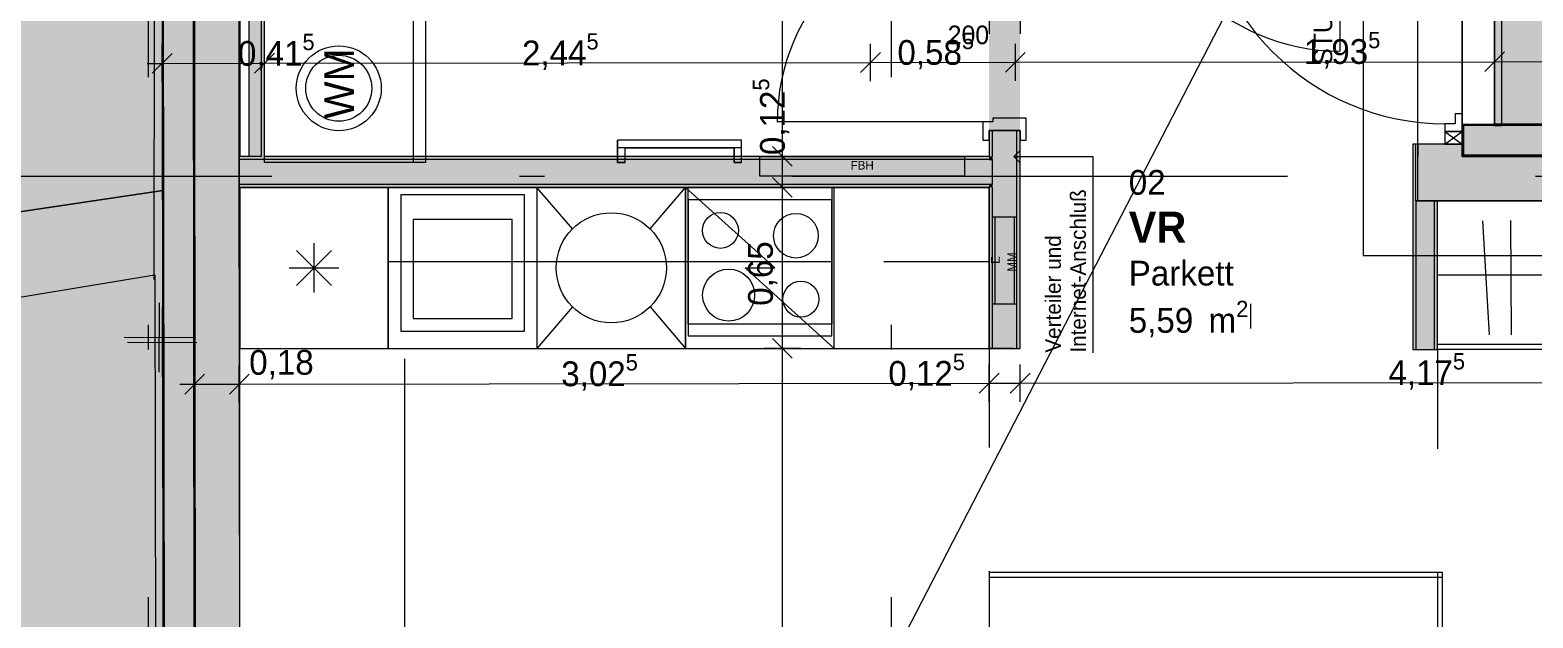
# Model space of a CAD drawing. Header units: metres. Extents: x -3.9 to 83, y -38 to 6.2.
# Drawn here: x -0.48 to 5.59, y -25.78 to -23.41 of the extents above; entities that cross this region are included whole.
import ezdxf

# ---------------------------------------------------------------- set-up
doc = ezdxf.new("R2010")
doc.units = ezdxf.units.M
doc.header["$MEASUREMENT"] = 0
for name, pattern in [('Achse', [0.004, 0.002, -0.001, 0, -0.001]), ('Punkt 1_1', [0.075, 0.025, -0.05]), ('Schnittlinie', [0.006, 0.003, -0.0015, 0, -0.0015]), ('Strichlinie eng', [0.002, 0.0015, -0.0005]), ('Untersicht', [0.001, 0.0005, -0.0005])]:
    doc.linetypes.add(name, pattern=pattern)
for name, color, linetype in [('0._EG PP_2_000 Achsraster', 7, 'Continuous'), ('0._EG PP_2_110 Wand Aussen', 7, 'Continuous'), ('0._EG PP_2_130 Wand Innen', 7, 'Continuous'), ('0._EG PP_2_135 Wand Vorsatzschale', 7, 'Continuous'), ('0._EG PP_2_210 Decke', 7, 'Continuous'), ('0._EG PP_2_220 Bodenaufbau', 7, 'Continuous'), ('0._EG PP_2_221 Bodenaufbau - Abdichtung', 7, 'Continuous'), ('0._EG PP_2_221 Bodenaufbau - Terrassenbelag', 7, 'Continuous'), ('0._EG PP_2_510 Möblierung', 7, 'Continuous'), ('0._EG PP_2_530 Küche', 7, 'Continuous'), ('0._EG PP_2_540 Sanitäreinrichtung', 7, 'Continuous'), ('0._EG PP_2_620 Haustechnik Installation', 7, 'Continuous'), ('0._EG PP_2_630 Elektrische Installation', 7, 'Continuous'), ('0._EG PP_2_725 Nachbarbebauung', 7, 'Continuous'), ('0._EG PP_2_810 Raum', 7, 'Continuous'), ('0._EG PP_2_815 Raumbegrenzung', 7, 'Continuous'), ('0._EG PP_2_851 Marker Schnitt', 7, 'Continuous'), ('0._EG PP_2_945 Einreichplan Beschriftung', 7, 'Continuous'), ('0._EG PP_2_950 Polierplan Bemaßung', 7, 'Continuous'), ('0._EG PP_2_Bauwerke_Gebäude - Haus Signatur.verm', 7, 'Continuous'), ('0._EG PP_2_Bauwerke_Gebäude - Haus.verm', 7, 'Continuous'), ('0._EG PP_2_Gelände_Geländepunkt.verm', 7, 'Continuous'), ('0._EG PP_2_Kataster Grenzen_Grundstücksgrenze.verm', 7, 'Continuous'), ('0._EG PP_2_Neubau_840 Baulinien', 7, 'Continuous')]:
    doc.layers.add(name, color=color, linetype=linetype)
doc.styles.add('ERSTELLTER_STIL_10', font='')
doc.styles.add('ERSTELLTER_STIL_2', font='')
doc.styles.add('ERSTELLTER_STIL_5', font='')
doc.styles.get('ERSTELLTER_STIL_10').set_extended_font_data('Eurostile', bold=True)
doc.styles.get('ERSTELLTER_STIL_2').set_extended_font_data('Eurostile')
doc.styles.get('ERSTELLTER_STIL_5').set_extended_font_data('Muli')
doc.linetypes.add('Grenze Grundstück', pattern='A,0,[1,415_260415_PP_VA_1_3 0 EG1.Shx,S=0.00031746,R=0,X=0,Y=0],-0.04,0', length=0.04)

msp = doc.modelspace()

# ---------------------------------------------------------------- hatches: boundary and pattern name
at = {"layer": '0._EG PP_2_110 Wand Aussen', "linetype": 'Continuous', "lineweight": 13, "true_color": 0xff6400}
for points in [[(0.0591, -21.3011), (0.0717, -31.38), (0.1917, -31.3798), (0.1793, -21.4482)], [(5.43, -23.795), (5.31, -23.795), (5.31, -23.915)], [(5.43, -23.795), (5.31, -23.915), (5.43, -23.915)], [(5.43, -23.915), (7.875, -23.915), (7.875, -23.795), (5.43, -23.795)]]:
    msp.add_hatch(color=30, dxfattribs=at).paths.add_polyline_path(points)
at = {"layer": '0._EG PP_2_110 Wand Aussen', "linetype": 'Continuous', "lineweight": 0, "true_color": 0x373737}
for points in [[(0.1794, -21.495), (0.1917, -31.3798), (0.1967, -31.3798), (0.1844, -21.495)], [(5.305, -23.915), (5.31, -23.915), (5.31, -23.795), (5.305, -23.795), (5.305, -23.87)], [(5.31, -23.915), (5.305, -23.915), (5.305, -23.92)], [(5.31, -23.915), (5.305, -23.92), (5.31, -23.92)], [(5.31, -23.92), (7.875, -23.92), (7.875, -23.915), (5.31, -23.915)]]:
    msp.add_hatch(color=250, dxfattribs=at).paths.add_polyline_path(points)
at = {"layer": '0._EG PP_2_110 Wand Aussen', "linetype": 'Continuous', "lineweight": 13, "true_color": 0x3f7f02}
for points in [[(0.1846, -21.675), (0.1967, -31.3798), (0.3767, -31.3796), (0.3646, -21.675)], [(5.125, -23.92), (5.305, -23.92), (5.305, -23.87), (5.235, -23.87), (5.125, -23.87)], [(5.305, -23.92), (5.125, -23.92), (5.125, -24.1)], [(5.305, -23.92), (5.125, -24.1), (5.305, -24.1)], [(5.305, -24.1), (7.875, -24.1), (7.875, -23.92), (5.305, -23.92)]]:
    msp.add_hatch(color=76, dxfattribs=at).paths.add_polyline_path(points)
at = {"layer": '0._EG PP_2_130 Wand Innen', "linetype": 'Continuous', "lineweight": 0, "true_color": 0xffffff}
msp.add_hatch(color=7, dxfattribs=at).paths.add_polyline_path([(3.52, -23.815), (3.52, -22.925), (3.395, -22.925), (3.395, -23.815)])
at = {"layer": '0._EG PP_2_130 Wand Innen', "linetype": 'Continuous', "lineweight": 13, "true_color": 0xfb02fe}
for points in [[(3.4075, -23.815), (3.395, -23.815), (3.395, -23.92), (3.4075, -23.92)], [(3.5075, -23.815), (3.5075, -24.695), (3.52, -24.695), (3.52, -23.815)], [(5.105, -23.87), (5.105, -24.1), (5.1175, -24.1), (5.1175, -23.87)], [(3.395, -23.92), (0.3674, -23.92), (0.3674, -23.9325), (3.395, -23.9325)], [(3.395, -23.92), (3.395, -23.9325), (3.4075, -23.9325), (3.4075, -23.92)], [(0.3676, -24.045), (3.395, -24.045), (3.395, -24.0325), (0.3675, -24.0325)], [(3.395, -24.0325), (3.395, -24.045), (3.4075, -24.045), (3.4075, -24.0325)], [(3.395, -24.045), (3.395, -24.695), (3.4075, -24.695), (3.4075, -24.045)], [(5.105, -24.1), (5.105, -24.7), (5.1175, -24.7), (5.1175, -24.1)], [(5.205, -24.7), (5.205, -24.1), (5.1925, -24.1), (5.1925, -24.7)]]:
    msp.add_hatch(color=6, dxfattribs=at).paths.add_polyline_path(points)
at = {"layer": '0._EG PP_2_130 Wand Innen', "linetype": 'Continuous', "lineweight": 13, "true_color": 0xffaa00}
for points in [[(3.5075, -23.815), (3.4075, -23.815), (3.4075, -24.695), (3.5075, -24.695)], [(0.3675, -24.0325), (3.395, -24.0325), (3.395, -23.9325), (0.3674, -23.9325)], [(3.395, -23.9325), (3.395, -24.0325), (3.4075, -24.0325), (3.4075, -23.9325)], [(5.1175, -24.1), (5.1175, -24.7), (5.1925, -24.7), (5.1925, -24.1)]]:
    msp.add_hatch(color=40, dxfattribs=at).paths.add_polyline_path(points)
at = {"layer": '0._EG PP_2_135 Wand Vorsatzschale', "linetype": 'Continuous', "lineweight": 13, "true_color": 0xffaa00}
msp.add_hatch(color=40, dxfattribs=at).paths.add_polyline_path([(0.4575, -23.92), (0.4575, -21.7625), (0.4075, -21.7125), (0.4075, -23.92)])
at = {"layer": '0._EG PP_2_135 Wand Vorsatzschale', "linetype": 'Continuous', "lineweight": 13, "true_color": 0xfb02fe}
msp.add_hatch(color=6, dxfattribs=at).paths.add_polyline_path([(0.47, -23.92), (0.47, -21.775), (0.4575, -21.7625), (0.4575, -23.92)])
at = {"layer": '0._EG PP_2_221 Bodenaufbau - Terrassenbelag', "linetype": 'Continuous', "lineweight": 0, "true_color": 0x111111}
msp.add_hatch(color=250, dxfattribs=at).paths.add_polyline_path([(6.92, -20.735), (5.435, -20.735), (5.435, -23.7911), (10.035, -23.79), (10.035, -23.63), (10.96, -23.63), (10.96, -23.79), (12.335, -23.7912), (12.335, -22.56), (12.065, -22.56), (12.065, -21.0987), (10.845, -21.0987), (10.845, -22.29), (6.92, -22.29)])
at = {"layer": '0._EG PP_2_620 Haustechnik Installation', "linetype": 'Continuous', "lineweight": 0, "true_color": 0x3f0000}
msp.add_hatch(color=18, dxfattribs=at).paths.add_polyline_path([(3.295, -24), (3.295, -23.92), (2.47, -23.92), (2.47, -24)])
at = {"layer": '0._EG PP_2_630 Elektrische Installation', "linetype": 'Continuous', "lineweight": 0, "true_color": 0x3f1b00}
for points in [[(3.4975, -24.165), (3.4075, -24.165), (3.4075, -24.515), (3.4975, -24.515)], [(3.5075, -24.165), (3.4175, -24.165), (3.4175, -24.515), (3.5075, -24.515)]]:
    msp.add_hatch(color=28, dxfattribs=at).paths.add_polyline_path(points)
at = {"layer": '0._EG PP_2_725 Nachbarbebauung', "linetype": 'Continuous', "lineweight": 0, "true_color": 0x1f1f1f}
for points in [[(0.059, -23.2224), (-3.9335, -23.1308), (-3.9335, -24.6522), (0.0596, -24.058)], [(0.0596, -24.058), (-3.9335, -24.6522), (-3.9335, -34.6256), (-1.2323, -34.2212), (-3.0812, -34.4982), (0.0665, -34.0269)]]:
    msp.add_hatch(color=250, dxfattribs=at).paths.add_polyline_path(points)
at = {"layer": '0._EG PP_2_Bauwerke_Gebäude - Haus Signatur.verm', "linetype": 'Continuous', "lineweight": 13}
for points in [[(-3.466, -2.7985), (-0.3838, -2.8358), (-0.3616, -12.2333), (-0.3762, -24.4167), (0.0238, -24.4171), (0.0384, -12.233), (0.0153, -2.4407), (-3.4611, -2.3985)], [(-3.9335, -25.0503), (-3.9335, -25.4557), (-0.3719, -24.8692), (-0.3563, -33.7319), (-1.0162, -33.827), (-0.9592, -34.2229), (0.0443, -34.0783), (0.0273, -24.3981)]]:
    msp.add_hatch(color=254, dxfattribs=at).paths.add_polyline_path(points)

# ---------------------------------------------------------------- linework, layer by layer
at = {"layer": '0._EG PP_2_000 Achsraster', "color": 5, "linetype": 'Achse', "lineweight": 0, "ltscale": 1000}
for p, q in [((0, 3), (0, -36)), ((3, 3), (3, -36)), ((-1.5, -24), (21, -24))]:
    msp.add_line(p, q, dxfattribs=at)
at = {"layer": '0._EG PP_2_110 Wand Aussen', "color": 7, "linetype": 'Continuous', "lineweight": 13, "ltscale": 1000}
for p, q in [((0.0591, -21.3011), (0.0717, -31.38)), ((0.1794, -21.495), (0.1917, -31.3798)), ((5.465, -23.795), (5.465, -22.801)), ((5.235, -23.82), (5.305, -23.87)), ((5.235, -23.87), (5.305, -23.82)), ((5.305, -23.79), (5.435, -23.79)), ((5.305, -23.795), (5.305, -23.79)), ((5.305, -23.79), (5.435, -23.79)), ((5.43, -23.795), (5.305, -23.795)), ((5.305, -23.795), (5.305, -23.87)), ((5.305, -23.795), (5.305, -23.87)), ((5.305, -23.795), (5.305, -23.87)), ((5.31, -23.795), (5.31, -23.915)), ((5.31, -23.795), (5.31, -23.915)), ((7.875, -23.795), (5.43, -23.795)), ((5.435, -23.795), (5.435, -23.79)), ((5.435, -23.795), (5.435, -23.79)), ((5.435, -23.795), (5.465, -23.795)), ((7.875, -23.915), (5.31, -23.915))]:
    msp.add_line(p, q, dxfattribs=at)
at = {"layer": '0._EG PP_2_110 Wand Aussen', "color": 7, "linetype": 'Continuous', "lineweight": 18, "ltscale": 1000}
for p, q in [((0.1846, -21.675), (0.1967, -31.3798)), ((5.305, -23.795), (5.305, -22.801)), ((5.235, -23.87), (5.125, -23.87)), ((5.235, -23.87), (5.125, -23.87)), ((5.305, -23.87), (5.235, -23.87)), ((5.305, -23.87), (5.235, -23.87)), ((5.305, -23.87), (5.235, -23.87)), ((5.305, -23.915), (5.305, -23.87)), ((5.305, -23.915), (5.305, -23.92)), ((5.305, -23.915), (5.305, -23.92)), ((7.875, -23.92), (5.305, -23.92))]:
    msp.add_line(p, q, dxfattribs=at)
at = {"layer": '0._EG PP_2_110 Wand Aussen', "color": 7, "linetype": 'Punkt 1_1', "lineweight": 13, "ltscale": 1000}
for p, q in [((5.125, -23.87), (5.125, -22.726)), ((5.435, -23.79), (5.435, -22.806))]:
    msp.add_line(p, q, dxfattribs=at)
at = {"layer": '0._EG PP_2_110 Wand Aussen', "color": 8, "linetype": 'Continuous', "lineweight": 13, "ltscale": 1000}
for p, q in [((5.305, -23.748), (5.2765, -23.748)), ((5.2765, -23.748), (5.2765, -23.788)), ((5.305, -23.82), (5.305, -23.748)), ((5.2765, -23.788), (5.235, -23.788)), ((5.235, -23.788), (5.235, -23.82)), ((5.235, -23.82), (5.305, -23.82))]:
    msp.add_line(p, q, dxfattribs=at)
at = {"layer": '0._EG PP_2_110 Wand Aussen', "color": 7, "linetype": 'Continuous', "lineweight": 13, "ltscale": 1000, "flags": 128}
for points in [[(0.0541, -21.295), (0.0667, -31.38)], [(7.875, -23.79), (5.435, -23.79)]]:
    msp.add_lwpolyline(points, dxfattribs=at)
at = {"layer": '0._EG PP_2_110 Wand Aussen', "color": 7, "linetype": 'Continuous', "lineweight": 18, "ltscale": 1000, "flags": 128}
for points in [[(0.3767, -31.3796), (0.3646, -21.675)], [(5.125, -23.87), (5.125, -23.92)], [(5.125, -24.1), (5.125, -23.92)], [(5.125, -24.1), (7.695, -24.1)]]:
    msp.add_lwpolyline(points, dxfattribs=at)
at = {"layer": '0._EG PP_2_110 Wand Aussen', "color": 7, "linetype": 'Continuous', "lineweight": 13, "ltscale": 1000, "flags": 128}
msp.add_lwpolyline([(5.235, -23.82), (5.235, -23.87), (5.305, -23.87), (5.305, -23.82)], close=True, dxfattribs=at)
at = {"layer": '0._EG PP_2_110 Wand Aussen', "color": 7, "linetype": 'Continuous', "lineweight": 13, "ltscale": 1000}
msp.add_arc((5.235, -22.808), 0.98, 180, 270, dxfattribs=at)
at = {"layer": '0._EG PP_2_130 Wand Innen', "color": 7, "linetype": 'Continuous', "lineweight": 13, "ltscale": 1000}
for p, q in [((4.81, -22.665), (4.81, -23.495)), ((3.37, -23.78), (2.54, -23.78))]:
    msp.add_line(p, q, dxfattribs=at)
at = {"layer": '0._EG PP_2_130 Wand Innen', "color": 8, "linetype": 'Untersicht', "lineweight": 13, "ltscale": 1000}
for p, q in [((3.395, -22.925), (3.395, -23.815)), ((3.52, -22.925), (3.52, -23.815))]:
    msp.add_line(p, q, dxfattribs=at)
at = {"layer": '0._EG PP_2_130 Wand Innen', "color": 8, "linetype": 'Continuous', "lineweight": 13, "ltscale": 1000}
for p, q in [((3.545, -23.765), (3.41, -23.765)), ((3.41, -23.765), (3.41, -23.78)), ((3.545, -23.855), (3.545, -23.765)), ((3.41, -23.78), (3.37, -23.78)), ((3.37, -23.78), (3.37, -23.855)), ((3.395, -23.855), (3.395, -23.815)), ((3.395, -23.815), (3.52, -23.815)), ((3.52, -23.815), (3.52, -23.855)), ((3.37, -23.855), (3.395, -23.855)), ((3.52, -23.855), (3.545, -23.855))]:
    msp.add_line(p, q, dxfattribs=at)
at = {"layer": '0._EG PP_2_130 Wand Innen', "color": 7, "linetype": 'Continuous', "lineweight": 18, "ltscale": 1000}
for p, q in [((3.4075, -23.815), (3.395, -23.815)), ((3.4075, -23.815), (3.395, -23.815)), ((3.4075, -23.815), (3.395, -23.815)), ((3.4075, -23.815), (3.4075, -23.92)), ((3.5075, -23.815), (3.4075, -23.815)), ((3.5075, -23.815), (3.4075, -23.815)), ((3.5075, -23.815), (3.4075, -23.815)), ((3.5075, -24.695), (3.5075, -23.815)), ((3.52, -23.815), (3.5075, -23.815)), ((3.52, -23.815), (3.5075, -23.815)), ((3.52, -23.815), (3.5075, -23.815)), ((5.1175, -24.1), (5.1175, -23.87)), ((3.395, -23.9325), (0.3674, -23.9325)), ((3.395, -23.9325), (3.4075, -23.9325)), ((3.4075, -23.9325), (3.4075, -23.92)), ((3.4075, -23.9325), (3.4075, -23.92)), ((3.4075, -23.9325), (3.4075, -24.0325)), ((0.3675, -24.0325), (3.395, -24.0325)), ((3.395, -24.0325), (3.4075, -24.0325)), ((3.4075, -24.045), (3.4075, -24.0325)), ((3.4075, -24.045), (3.4075, -24.0325)), ((3.4075, -24.045), (3.4075, -24.695)), ((5.1175, -24.1), (5.1175, -24.7)), ((5.1925, -24.7), (5.1925, -24.1))]:
    msp.add_line(p, q, dxfattribs=at)
at = {"layer": '0._EG PP_2_130 Wand Innen', "color": 7, "linetype": 'Continuous', "lineweight": 18, "ltscale": 1000, "flags": 128}
for points in [[(3.395, -23.815), (3.395, -23.92)], [(3.52, -24.695), (3.52, -23.815)], [(5.125, -23.87), (5.105, -23.87)], [(5.105, -23.87), (5.105, -24.1)], [(5.125, -24.1), (5.125, -23.87)], [(0.4575, -23.92), (0.3674, -23.92)], [(0.3674, -23.9325), (0.3674, -23.92)], [(0.3675, -24.0325), (0.3674, -23.9325)], [(3.395, -23.92), (0.47, -23.92)], [(0.3676, -24.045), (0.3675, -24.0325)], [(0.3676, -24.045), (3.395, -24.045)], [(3.395, -24.045), (3.395, -24.695)], [(5.105, -24.1), (5.105, -24.7)], [(5.205, -24.1), (5.1175, -24.1)], [(5.1175, -24.1), (5.125, -24.1)], [(5.205, -24.7), (5.205, -24.1)], [(3.395, -24.695), (3.52, -24.695)], [(5.105, -24.7), (5.205, -24.7)]]:
    msp.add_lwpolyline(points, dxfattribs=at)
at = {"layer": '0._EG PP_2_130 Wand Innen', "color": 7, "linetype": 'Continuous', "lineweight": 13, "ltscale": 1000}
for centre, start, end in [((4.81, -22.665), 180, 270), ((3.37, -23.78), 90, 180)]:
    msp.add_arc(centre, 0.83, start, end, dxfattribs=at)
at = {"layer": '0._EG PP_2_135 Wand Vorsatzschale', "color": 7, "linetype": 'Continuous', "lineweight": 18, "ltscale": 1000}
for p, q in [((0.4075, -21.7125), (0.4075, -23.92)), ((0.4575, -23.92), (0.4575, -21.7625))]:
    msp.add_line(p, q, dxfattribs=at)
at = {"layer": '0._EG PP_2_135 Wand Vorsatzschale', "color": 7, "linetype": 'Continuous', "lineweight": 18, "ltscale": 1000, "flags": 128}
for points in [[(0.37, -21.675), (0.37, -23.92)], [(0.47, -23.92), (0.47, -21.775)], [(0.4075, -23.92), (0.37, -23.92)], [(0.4575, -23.92), (0.4075, -23.92)]]:
    msp.add_lwpolyline(points, dxfattribs=at)
at = {"layer": '0._EG PP_2_210 Decke', "color": 8, "linetype": 'Continuous', "lineweight": 13, "ltscale": 1000, "flags": 128}
msp.add_lwpolyline([(0.1831, -14.47), (0.185, -14.9998), (0.185, -21.895), (3.305, -21.895), (3.305, -22.165), (4.905, -22.165), (4.905, -24.32), (7.875, -24.32), (7.875, -23.85), (9.87, -23.85), (9.87, -24.32), (13.0067, -24.32), (12.9484, -23.92), (12.865, -23.92), (12.865, -21.895), (18.7604, -21.895), (18.7621, -21.495), (18.7694, -20.4274), (14.6603, -20.4274), (15.32, -17.3819), (15.32, -14.87), (15.32, -14.47)], close=True, dxfattribs=at)
at = {"layer": '0._EG PP_2_210 Decke', "color": 7, "linetype": 'Continuous', "lineweight": 13, "ltscale": 1000, "true_color": 0xf4f4f4, "flags": 128}
msp.add_lwpolyline([(5.305, -21.495), (0.1844, -21.495), (0.1967, -31.38), (9.535, -31.38), (9.535, -30.88), (12.385, -30.88), (12.385, -29.98), (18.7258, -29.98), (18.7621, -21.495), (12.465, -21.495), (12.465, -24.32), (13.0067, -24.32), (13.2326, -25.87), (9.875, -25.87), (7.875, -25.87), (7.875, -23.92), (5.305, -23.92)], close=True, dxfattribs=at)
at = {"layer": '0._EG PP_2_220 Bodenaufbau', "color": 7, "linetype": 'Continuous', "lineweight": 13, "ltscale": 1000, "true_color": 0xf4f4f4, "flags": 128}
for points in [[(0.1846, -14.87), (0.185, -21.495), (5.305, -21.495), (5.305, -23.92), (7.875, -23.92), (7.875, -23.81), (9.895, -23.81), (9.895, -23.92), (10.085, -23.92), (10.085, -23.68), (10.895, -23.68), (10.895, -23.92), (12.465, -23.92), (12.465, -21.495), (18.4632, -21.495), (18.4737, -19.8717), (14.5965, -19.8717), (15.14, -17.3627), (15.14, -14.87)], [(0.1853, -15.07), (0.185, -14.9998), (0.185, -21.365), (5.435, -21.365), (5.435, -23.79), (7.875, -23.79), (7.875, -23.85), (9.875, -23.85), (9.875, -23.79), (10.035, -23.79), (10.035, -23.68), (10.94, -23.68), (10.94, -23.79), (12.335, -23.79), (12.335, -21.365), (18.463, -21.365), (18.4871, -17.7847), (14.9872, -17.7847), (15.08, -17.3563), (15.08, -14.87), (13.61, -14.87), (13.61, -15.07)], [(12.285, -15.07), (12.285, -19.54), (5.435, -19.54), (5.435, -23.79), (7.875, -23.79), (7.875, -23.85), (9.875, -23.85), (9.875, -23.79), (12.335, -23.79), (12.335, -21.295), (13.635, -21.295), (13.635, -16.59), (15.08, -16.59), (15.08, -15.07)], [(0.3646, -21.675), (0.3765, -31.2), (9.355, -31.2), (9.355, -30.7), (12.205, -30.7), (12.205, -29.8), (18.5466, -29.8), (18.5814, -21.675), (12.645, -21.675), (12.645, -24.1), (10.05, -24.1), (10.05, -25.6), (11.19, -25.6), (11.19, -26.05), (7.695, -26.05), (7.695, -24.1), (5.125, -24.1), (5.125, -21.675)]]:
    msp.add_lwpolyline(points, close=True, dxfattribs=at)
at = {"layer": '0._EG PP_2_221 Bodenaufbau - Abdichtung', "color": 171, "linetype": 'Untersicht', "lineweight": 13, "ltscale": 1000, "true_color": 0x6c6cff, "flags": 128}
for points in [[(5.305, -23.92), (5.305, -23.275)], [(7.875, -23.92), (5.305, -23.92)]]:
    msp.add_lwpolyline(points, dxfattribs=at)
at = {"layer": '0._EG PP_2_221 Bodenaufbau - Terrassenbelag', "color": 7, "linetype": 'Continuous', "lineweight": 18, "ltscale": 1000, "flags": 128}
for points in [[(5.435, -23.7911), (5.435, -20.735)], [(10.035, -23.79), (5.435, -23.7911)]]:
    msp.add_lwpolyline(points, dxfattribs=at)
at = {"layer": '0._EG PP_2_510 Möblierung', "color": 8, "linetype": 'Continuous', "lineweight": 13, "ltscale": 1000, "true_color": 0x7e7f7f}
for p, q in [((5.415, -24.6405), (5.3884, -24.1795)), ((5.5031, -24.6409), (5.5003, -24.1791)), ((6.6517, -24.4), (5.205, -24.4)), ((7.375, -24.68), (5.205, -24.68)), ((5.225, -25.62), (3.395, -25.62))]:
    msp.add_line(p, q, dxfattribs=at)
at = {"layer": '0._EG PP_2_510 Möblierung', "color": 8, "linetype": 'Continuous', "lineweight": 13, "ltscale": 1000, "true_color": 0x7e7f7f, "flags": 128}
for points in [[(7.375, -24.7), (5.205, -24.7), (5.205, -24.1), (7.375, -24.1)], [(5.225, -25.6), (3.395, -25.6), (3.395, -25.95), (5.225, -25.95)]]:
    msp.add_lwpolyline(points, close=True, dxfattribs=at)
at = {"layer": '0._EG PP_2_530 Küche', "color": 150, "linetype": 'Strichlinie eng', "lineweight": 13, "ltscale": 1000, "true_color": 0x0f7ffe}
for p, q in [((3.395, -24.045), (0.97, -24.045)), ((0.97, -24.045), (0.97, -24.345)), ((2.18, -24.045), (2.76, -24.045)), ((2.18, -24.5975), (2.18, -24.045)), ((2.76, -24.045), (2.76, -24.5975)), ((3.395, -24.345), (3.395, -24.045)), ((0.97, -24.345), (3.395, -24.345)), ((2.18, -24.345), (2.76, -24.345)), ((2.76, -24.5975), (2.18, -24.5975))]:
    msp.add_line(p, q, dxfattribs=at)
at = {"layer": '0._EG PP_2_530 Küche', "color": 150, "linetype": 'Continuous', "lineweight": 13, "ltscale": 1000, "true_color": 0x0f7ffe}
for p, q in [((1.7129, -24.2129), (1.57, -24.045)), ((2.0272, -24.2129), (2.17, -24.045)), ((2.53, -24.37), (2.17, -24.045)), ((1.47, -24.175), (1.07, -24.175)), ((1.07, -24.175), (1.07, -24.575)), ((1.47, -24.575), (1.47, -24.175)), ((0.5993, -24.4407), (0.7407, -24.2993)), ((0.7407, -24.4407), (0.5993, -24.2993)), ((0.67, -24.47), (0.67, -24.27)), ((0.57, -24.37), (0.77, -24.37)), ((2.77, -24.695), (2.41, -24.37)), ((2.41, -24.37), (2.53, -24.37)), ((1.7129, -24.5271), (1.57, -24.695)), ((2.0272, -24.5271), (2.17, -24.695)), ((1.07, -24.575), (1.47, -24.575))]:
    msp.add_line(p, q, dxfattribs=at)
at = {"layer": '0._EG PP_2_530 Küche', "color": 150, "linetype": 'Continuous', "lineweight": 13, "ltscale": 1000, "true_color": 0x0f7ffe, "flags": 128}
for points in [[(0.37, -24.695), (0.97, -24.695), (0.97, -24.045), (0.37, -24.045)], [(3.395, -24.045), (0.97, -24.045), (0.97, -24.695), (3.395, -24.695)], [(1.02, -24.625), (1.52, -24.625), (1.52, -24.075), (1.02, -24.075)], [(1.57, -24.695), (2.17, -24.695), (2.17, -24.045), (1.57, -24.045)], [(2.17, -24.695), (2.77, -24.695), (2.77, -24.045), (2.17, -24.045)], [(2.18, -24.645), (2.76, -24.645), (2.76, -24.095), (2.18, -24.095)]]:
    msp.add_lwpolyline(points, close=True, dxfattribs=at)
at = {"layer": '0._EG PP_2_530 Küche', "color": 150, "linetype": 'Continuous', "lineweight": 13, "ltscale": 1000, "true_color": 0x0f7ffe}
for centre, radius in [((1.87, -24.37), 0.2222), ((2.3105, -24.2187), 0.0725), ((2.615, -24.2402), 0.09), ((2.3436, -24.48), 0.105), ((2.6353, -24.4965), 0.0725)]:
    msp.add_circle(centre, radius, dxfattribs=at)
at = {"layer": '0._EG PP_2_540 Sanitäreinrichtung', "color": 150, "linetype": 'Continuous', "lineweight": 13, "ltscale": 1000, "true_color": 0x0f7ffe}
for p, q in [((1.8953, -23.945), (1.8953, -23.855)), ((2.3953, -23.855), (1.8953, -23.855)), ((2.3953, -23.885), (1.8953, -23.885)), ((1.9253, -23.945), (1.9253, -23.885)), ((2.3653, -23.945), (2.3653, -23.885)), ((2.3953, -23.945), (2.3953, -23.855)), ((1.9253, -23.945), (1.8953, -23.945)), ((2.3953, -23.945), (2.3653, -23.945))]:
    msp.add_line(p, q, dxfattribs=at)
at = {"layer": '0._EG PP_2_540 Sanitäreinrichtung', "color": 150, "linetype": 'Continuous', "lineweight": 13, "ltscale": 1000, "true_color": 0x0f7ffe, "flags": 128}
for points in [[(1.12, -22.545), (1.12, -23.945), (0.47, -23.945), (0.47, -22.545)], [(2.3953, -23.945), (2.3953, -23.855), (1.8953, -23.855), (1.8953, -23.945), (1.9253, -23.945), (1.9253, -23.885), (2.3653, -23.885), (2.3653, -23.945)]]:
    msp.add_lwpolyline(points, close=True, dxfattribs=at)
at = {"layer": '0._EG PP_2_540 Sanitäreinrichtung', "color": 150, "linetype": 'Punkt 1_1', "lineweight": 13, "ltscale": 1000, "true_color": 0x0f7ffe, "flags": 128}
msp.add_lwpolyline([(0.47, -23.345), (1.07, -23.345), (1.07, -23.945), (0.47, -23.945)], close=True, dxfattribs=at)
at = {"layer": '0._EG PP_2_540 Sanitäreinrichtung', "color": 150, "linetype": 'Punkt 1_1', "lineweight": 13, "ltscale": 1000, "true_color": 0x0f7ffe}
for radius in [0.1714, 0.1333]:
    msp.add_circle((0.77, -23.645), radius, dxfattribs=at)
at = {"layer": '0._EG PP_2_620 Haustechnik Installation', "color": 7, "linetype": 'Continuous', "lineweight": 13, "ltscale": 1000}
for p, q in [((2.47, -24), (2.47, -23.92)), ((2.47, -23.92), (3.295, -23.92)), ((3.295, -23.92), (3.295, -24)), ((3.295, -24), (2.47, -24))]:
    msp.add_line(p, q, dxfattribs=at)
at = {"layer": '0._EG PP_2_630 Elektrische Installation', "color": 7, "linetype": 'Continuous', "lineweight": 13, "ltscale": 1000, "flags": 128}
for points in [[(3.4975, -24.165), (3.4075, -24.165), (3.4075, -24.515), (3.4975, -24.515)], [(3.5075, -24.165), (3.4175, -24.165), (3.4175, -24.515), (3.5075, -24.515)]]:
    msp.add_lwpolyline(points, close=True, dxfattribs=at)
at = {"layer": '0._EG PP_2_725 Nachbarbebauung', "color": 8, "linetype": 'Continuous', "lineweight": 13, "ltscale": 1000, "flags": 128}
for points in [[(-3.9335, -24.6522), (0.0596, -24.058), (0.059, -23.2224), (-3.9335, -23.1308)], [(-3.9335, -34.6256), (-1.2323, -34.2212), (-3.0812, -34.4982), (0.0665, -34.0269), (0.0596, -24.058), (-3.9335, -24.6522)]]:
    msp.add_lwpolyline(points, dxfattribs=at)
at = {"layer": '0._EG PP_2_815 Raumbegrenzung', "color": 8, "linetype": 'Untersicht', "lineweight": 13, "ltscale": 1000, "flags": 128}
for points in [[(3.495, -24.695), (3.395, -24.695), (3.395, -25.95), (3.495, -25.95)], [(5.105, -24.7), (5.205, -24.7), (5.205, -25.95)]]:
    msp.add_lwpolyline(points, dxfattribs=at)
at = {"layer": '0._EG PP_2_851 Marker Schnitt', "color": 7, "linetype": 'Schnittlinie', "lineweight": 13, "ltscale": 1000}
for p, q in [((1.035, -18.6375), (1.035, -35.645)), ((4.45, -20.015), (4.45, -35.645))]:
    msp.add_line(p, q, dxfattribs=at)
at = {"layer": '0._EG PP_2_945 Einreichplan Beschriftung', "color": 92, "linetype": 'Continuous', "lineweight": 13, "ltscale": 1000}
for p, q in [((3.495, -23.9208), (3.52, -23.8958)), ((3.495, -23.9208), (3.8131, -23.9208)), ((3.495, -23.9208), (3.52, -23.9458)), ((3.8131, -23.9208), (3.8131, -24.0219)), ((3.8131, -24.0219), (3.8131, -24.7124))]:
    msp.add_line(p, q, dxfattribs=at)
at = {"layer": '0._EG PP_2_950 Polierplan Bemaßung', "color": 76, "linetype": 'Continuous', "lineweight": 13, "ltscale": 1000, "true_color": 0x3f7f02}
msp.add_line((0.1967, -31.38), (5.305, -21.495), dxfattribs=at)
at = {"layer": '0._EG PP_2_950 Polierplan Bemaßung', "color": 6, "linetype": 'Continuous', "lineweight": 13, "ltscale": 1000, "true_color": 0xfb02fe}
for p, q in [((2.5606, -23.92), (2.5606, -22.795)), ((0.057, -23.6193), (0.0568, -23.4693)), ((0.4703, -23.6188), (0.4702, -23.4688)), ((2.9161, -23.6158), (2.9159, -23.4658)), ((3.5011, -23.615), (3.5009, -23.465)), ((5.4356, -23.6126), (5.4354, -23.4626)), ((0.0969, -23.5043), (0.017, -23.5844)), ((0.5102, -23.5038), (0.4303, -23.5839)), ((2.9559, -23.5007), (2.876, -23.5808)), ((3.5409, -23.5), (3.461, -23.5801)), ((5.4754, -23.4976), (5.3955, -23.5777)), ((5.4355, -23.5376), (7.6938, -23.5348)), ((-0.0031, -23.5444), (0.0569, -23.5443)), ((0.0569, -23.5443), (0.4702, -23.5438)), ((0.4702, -23.5438), (2.916, -23.5408)), ((2.916, -23.5408), (3.501, -23.54)), ((3.501, -23.54), (5.4355, -23.5376)), ((2.5206, -23.88), (2.6006, -23.96)), ((2.6356, -23.92), (2.4856, -23.92)), ((2.5606, -24.045), (2.5606, -23.92)), ((2.5206, -24.005), (2.6006, -24.085)), ((2.6356, -24.045), (2.4856, -24.045)), ((2.5606, -24.695), (2.5606, -24.045)), ((2.5206, -24.655), (2.6006, -24.735)), ((2.6356, -24.695), (2.4856, -24.695)), ((2.5606, -31.2), (2.5606, -24.695)), ((0.2285, -24.7998), (0.1486, -24.8799)), ((0.1886, -24.9148), (0.1885, -24.7648)), ((0.4085, -24.7996), (0.3286, -24.8797)), ((0.3686, -24.9146), (0.3685, -24.7646)), ((3.4352, -24.7958), (3.3553, -24.8759)), ((3.3953, -24.9108), (3.3951, -24.7608)), ((3.5602, -24.7956), (3.4803, -24.8757)), ((3.5203, -24.9107), (3.5201, -24.7607)), ((0.1286, -24.8399), (0.1886, -24.8398)), ((0.1886, -24.8398), (0.3686, -24.8396)), ((0.3686, -24.8396), (3.3952, -24.8358)), ((3.3952, -24.8358), (3.5202, -24.8357)), ((3.5202, -24.8357), (7.6942, -24.8305))]:
    msp.add_line(p, q, dxfattribs=at)
at = {"layer": '0._EG PP_2_Bauwerke_Gebäude - Haus.verm', "color": 9, "linetype": 'Continuous', "lineweight": 13, "ltscale": 1000}
for p, q in [((0.0318, -17.8986), (0.024, -24.4171)), ((-3.9335, -25.0501), (0.0275, -24.3979)), ((0.0275, -24.3979), (0.0445, -34.0785))]:
    msp.add_line(p, q, dxfattribs=at)
at = {"layer": '0._EG PP_2_Gelände_Geländepunkt.verm', "color": 8, "linetype": 'Continuous', "lineweight": 0, "ltscale": 1000}
for p, q in [((0.0447, -24.5109), (0.0434, -24.7909)), ((0.0578, -24.5302), (0.0565, -24.8102)), ((-0.096, -24.6503), (0.184, -24.6516)), ((-0.0828, -24.6696), (0.1972, -24.6708))]:
    msp.add_line(p, q, dxfattribs=at)
at = {"layer": '0._EG PP_2_Kataster Grenzen_Grundstücksgrenze.verm', "color": 96, "linetype": 'Continuous', "lineweight": 13, "ltscale": 1000, "true_color": 0x007e00}
msp.add_line((0.0664, -33.9269), (0.0527, -14.1433), dxfattribs=at)
at = {"layer": '0._EG PP_2_Neubau_840 Baulinien', "color": 76, "linetype": 'Grenze Grundstück', "lineweight": 13, "ltscale": 1000, "true_color": 0x3f7f02, "flags": 128}
msp.add_lwpolyline([(0, -0.0002), (18.985, -0.0012), (18.958, -11.4452), (18.9035, -19.5703), (18.8486, -31.3281), (0.0665, -34.0269), (0.0564, -12.2031)], close=True, dxfattribs=at)

# ---------------------------------------------------------------- texts
at = {"layer": '0._EG PP_2_110 Wand Aussen', "color": 7, "linetype": 'Continuous', "lineweight": 13, "insert": (4.7939, -23.0013), "char_height": 0.075, "attachment_point": 9, "rotation": 90, "style": 'ERSTELLTER_STIL_2'}
msp.add_mtext('\\A1;{\\pqr;\\pt0;\\fEurostile|b0|i0|c0|p0;\\W1.000000;STUK +2,05}', dxfattribs=at)
at = {"layer": '0._EG PP_2_130 Wand Innen', "color": 7, "linetype": 'Continuous', "lineweight": 13, "insert": (3.395, -23.468), "char_height": 0.075, "attachment_point": 9, "style": 'ERSTELLTER_STIL_2'}
msp.add_mtext('\\A1;{\\pqr;\\pt0;\\fEurostile|b0|i0|c0|p0;\\W1.000000;200}', dxfattribs=at)
at = {"layer": '0._EG PP_2_540 Sanitäreinrichtung', "color": 150, "linetype": 'Continuous', "lineweight": 13, "true_color": 0x0f7ffe, "insert": (0.7717, -23.4836), "char_height": 0.12, "attachment_point": 6, "rotation": 90, "style": 'ERSTELLTER_STIL_5'}
msp.add_mtext('\\A1;{\\pqr;\\fMuli|b0|i0|c0|p0;\\W1.000000;WM}', dxfattribs=at)
at = {"layer": '0._EG PP_2_620 Haustechnik Installation', "color": 7, "linetype": 'Continuous', "lineweight": 13, "insert": (2.836, -23.9556), "char_height": 0.035, "attachment_point": 4, "style": 'ERSTELLTER_STIL_2'}
msp.add_mtext('\\A1;{\\pql;\\fEurostile|b0|i0|c0|p0;\\W1.000000;FBH}', dxfattribs=at)
at = {"layer": '0._EG PP_2_630 Elektrische Installation', "color": 7, "linetype": 'Continuous', "lineweight": 13, "char_height": 0.035, "attachment_point": 4, "rotation": 90, "style": 'ERSTELLTER_STIL_2'}
for s, insert in [('\\A1;{\\pql;\\fEurostile|b0|i0|c0|p0;\\W1.000000;E}', (3.4197, -24.3538)), ('\\A1;{\\pql;\\fEurostile|b0|i0|c0|p0;\\W1.000000;MM}', (3.4866, -24.385))]:
    msp.add_mtext(s, dxfattribs=dict(at, insert=insert))
at = {"layer": '0._EG PP_2_810 Raum', "color": 7, "linetype": 'Continuous', "lineweight": 13, "attachment_point": 1}
for s, insert, char_height, style in [('\\A1;{\\pql;\\pt0;\\fEurostile|b0|i0|c0|p0;\\W1.000000;02}', (3.9587, -23.9748), 0.1, 'ERSTELLTER_STIL_2'), ('\\A1;{\\pql;\\pt0;\\fEurostile|b1|i0|c0|p0;\\W1.000000;VR}', (3.9587, -24.143), 0.125, 'ERSTELLTER_STIL_10'), ('\\A1;{\\pql;\\pt0;\\fEurostile|b0|i0|c0|p0;\\W1.000000;Parkett}', (3.9587, -24.3414), 0.1, 'ERSTELLTER_STIL_2'), ('\\A1;{\\pql;\\pt0,0.05;\\fEurostile|b0|i0|c0|p0;\\W1.000000;5,59\\fEurostile|b0|i0|c0|p0;\\W1.000000;\\A1{\\H.66x;\\S^  ;}\\fEurostile|b0|i0|c0|p0;\\W1.000000; m\\fEurostile|b0|i0|c0|p0;\\W1.000000;\\A1{\\H.66x;\\S2^  ;}}', (3.9587, -24.5029), 0.1, 'ERSTELLTER_STIL_2')]:
    msp.add_mtext(s, dxfattribs=dict(at, insert=insert, char_height=char_height, style=style))
at = {"layer": '0._EG PP_2_945 Einreichplan Beschriftung', "color": 92, "linetype": 'Continuous', "lineweight": 13, "insert": (3.7864, -24.7124), "char_height": 0.0625, "attachment_point": 7, "rotation": 90, "line_spacing_factor": 0.968754, "style": 'ERSTELLTER_STIL_2'}
msp.add_mtext('\\A1;{\\pql;\\fEurostile|b0|i0|c0|p0;\\W1.000000;Verteiler und\\P\\pql;\\fEurostile|b0|i0|c0|p0;\\W1.000000;Internet-Anschluß}', dxfattribs=at)
at = {"layer": '0._EG PP_2_950 Polierplan Bemaßung', "color": 6, "linetype": 'Continuous', "lineweight": 13, "true_color": 0xfb02fe, "char_height": 0.1, "attachment_point": 7, "style": 'ERSTELLTER_STIL_2'}
for s, insert, rotation in [('\\A1;{\\pql;\\fEurostile|b0|i0|c0|p0;\\W1.000000;0,41\\fEurostile|b0|i0|c0|p0;\\W1.000000;\\A1{\\H.66x;\\S5^  ;}}', (0.3633, -23.5836), 0.07141), ('\\A1;{\\pql;\\fEurostile|b0|i0|c0|p0;\\W1.000000;2,44\\fEurostile|b0|i0|c0|p0;\\W1.000000;\\A1{\\H.66x;\\S5^  ;}}', (1.5096, -23.5815), 0.07141), ('\\A1;{\\pql;\\fEurostile|b0|i0|c0|p0;\\W1.000000;0,58\\fEurostile|b0|i0|c0|p0;\\W1.000000;\\A1{\\H.66x;\\S5^  ;}}', (3.025, -23.5796), 0.07141), ('\\A1;{\\pql;\\fEurostile|b0|i0|c0|p0;\\W1.000000;1,93\\fEurostile|b0|i0|c0|p0;\\W1.000000;\\A1{\\H.66x;\\S5^  ;}}', (4.6648, -23.5761), 0.07141), ('\\A1;{\\pql;\\fEurostile|b0|i0|c0|p0;\\W1.000000;0,12\\fEurostile|b0|i0|c0|p0;\\W1.000000;\\A1{\\H.66x;\\S5^  ;}}', (2.5996, -23.9147), 90), ('\\A1;{\\pql;\\fEurostile|b0|i0|c0|p0;\\W1.000000;3,02\\fEurostile|b0|i0|c0|p0;\\W1.000000;\\A1{\\H.66x;\\S5^  ;}}', (1.668, -24.877), 0.07141), ('\\A1;{\\pql;\\fEurostile|b0|i0|c0|p0;\\W1.000000;0,12\\fEurostile|b0|i0|c0|p0;\\W1.000000;\\A1{\\H.66x;\\S5^  ;}}', (2.9882, -24.8753), 0.07141), ('\\A1;{\\pql;\\fEurostile|b0|i0|c0|p0;\\W1.000000;4,17\\fEurostile|b0|i0|c0|p0;\\W1.000000;\\A1{\\H.66x;\\S5^  ;}}', (5.0068, -24.8728), 0.07141)]:
    msp.add_mtext(s, dxfattribs=dict(at, insert=insert, rotation=rotation))
at = {"layer": '0._EG PP_2_950 Polierplan Bemaßung', "color": 6, "linetype": 'Continuous', "lineweight": 13, "true_color": 0xfb02fe, "char_height": 0.1, "width": 0.306373, "attachment_point": 7, "style": 'ERSTELLTER_STIL_2'}
for s, insert, rotation in [('\\A1;{\\pql;\\fEurostile|b0|i0|c0|p0;\\W1.000000;0,65}', (2.5406, -24.5232), 90), ('\\A1;{\\pql;\\fEurostile|b0|i0|c0|p0;\\W1.000000;0,18}', (0.4086, -24.8203), 0.07141)]:
    msp.add_mtext(s, dxfattribs=dict(at, insert=insert, rotation=rotation))

doc.saveas('drawing.dxf')
